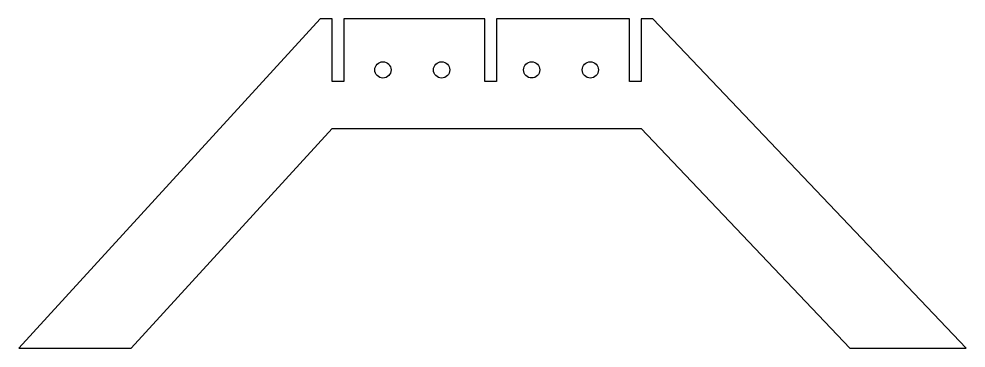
# Model space of a CAD drawing. Header units: millimetres. Extents: x -156 to 86, y -68 to 16.
import ezdxf

# ---------------------------------------------------------------- set-up
doc = ezdxf.new("R2010")
doc.units = ezdxf.units.MM

msp = doc.modelspace()

# ---------------------------------------------------------------- linework, layer by layer
msp.add_lwpolyline([(6, 16), (3, 16), (3, 0), (0, 0), (0, 16), (-34, 16), (-34, 0), (-37, 0), (-37, 16), (-73, 16), (-73, 0), (-76, 0), (-76, 16), (-79, 16), (-156, -68), (-127.33, -68), (-76, -12), (3, -12), (56.33, -68), (86, -68)], close=True)
for centre, radius in [((-63, 3), 2.08), ((-48, 3), 2.08), ((-25, 3), 2.07), ((-10, 3), 2.08)]:
    msp.add_circle(centre, radius)

doc.saveas('drawing.dxf')
